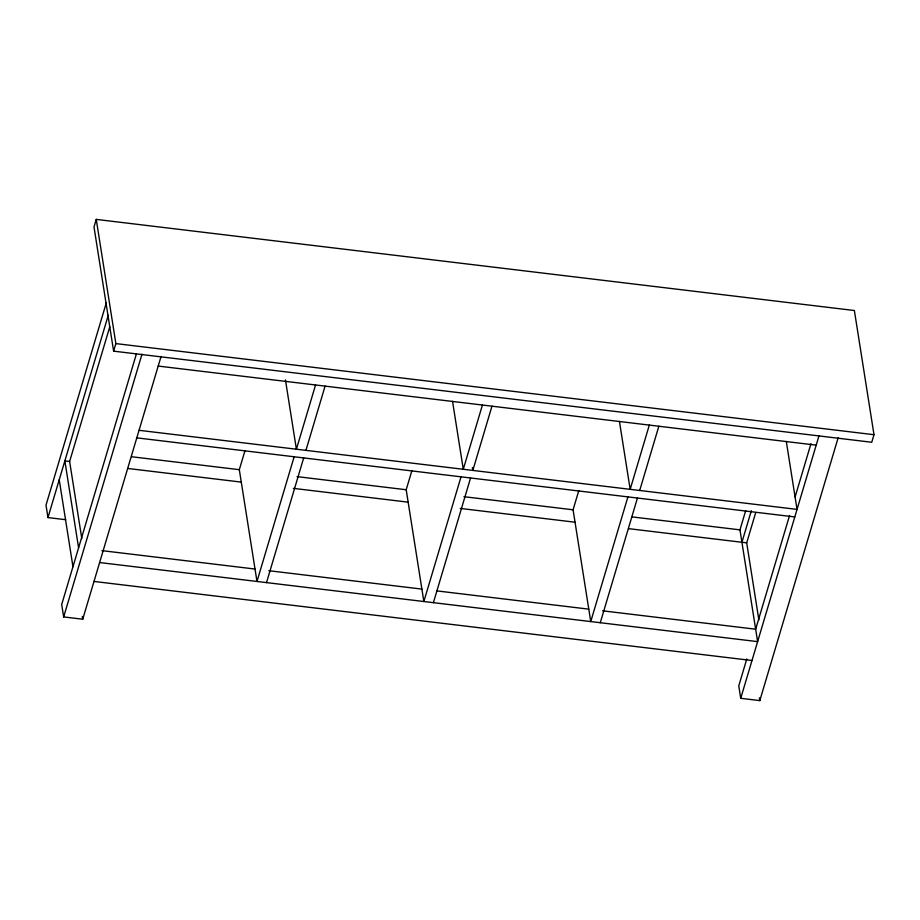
<?xml version="1.0" encoding="UTF-8"?>
<svg xmlns="http://www.w3.org/2000/svg" width="920" height="920" viewBox="0 0 920 920"><rect width="100%" height="100%" fill="white"/><g stroke="black" fill="none" stroke-linecap="round" stroke-linejoin="round"><path stroke-width="1.38" d="M96.255 219.397L94.001 226.964L113.62 351.152L871.746 442.267L874 434.711L854.369 310.523L96.255 219.397L115.874 343.597L113.62 351.152M106.283 302.933L46 505.16L47.966 517.569L65.676 519.708M47.966 517.569L108.272 315.261M81.811 538.591L69.621 461.472L109.767 326.83M136.344 354.108L61.697 604.509L63.664 616.929L82.731 619.217L161.069 356.454M63.664 616.929L141.99 354.166M294.147 456.768L256.979 581.452L239.315 469.683L245.03 450.501M315.548 384.985L296.401 449.213L285.441 379.891M266.512 582.601L303.68 457.918M305.934 450.363L325.082 386.124M461.035 476.824L423.855 601.519L406.191 489.739L411.918 470.557M482.425 405.041L463.277 469.269L452.548 401.361M433.4 602.657L470.568 477.974M491.97 406.191L472.822 470.419L472.374 467.59M627.911 496.892L590.744 621.575L573.079 509.795L578.795 490.613M649.313 425.097L630.165 489.336L619.436 421.417M600.277 622.713L637.445 498.03M639.699 490.475L658.846 426.247M99.636 562.545L757.62 641.631L739.967 529.862L745.683 510.68M741.922 542.283L751.341 510.68M758.873 619.965L746.695 542.846L755.699 512.624M746.81 658.893L738.771 685.883L740.726 698.303L759.805 700.603L838.131 437.839M789.567 515.487L755.665 629.211L602.565 610.811M795.087 496.972L810.968 443.67M740.726 698.303L819.064 435.539M115.874 343.597L874 434.711M158.205 366.068L816.201 445.153M139.058 430.307L797.042 509.392L786.312 441.473M136.804 437.862L794.799 516.948M131.583 456.734L239.315 469.683M297.045 476.629L406.191 489.739M463.933 496.685L573.079 509.795M632.224 516.913L739.967 529.862M69.621 461.472L64.86 460.897L78.591 547.837M127.868 468.475L241.281 482.103M293.342 488.359L408.158 502.159M460.218 508.415L575.046 522.215M628.521 528.643L746.695 542.846M101.924 550.631L255.012 569.043M268.801 570.699L421.9 589.099M437.103 590.928L588.777 609.155M94.001 581.44L751.996 660.525M759.368 697.843L759.805 700.603M82.294 616.457L82.731 619.217M59.225 479.791L72.968 566.72"/></g></svg>
